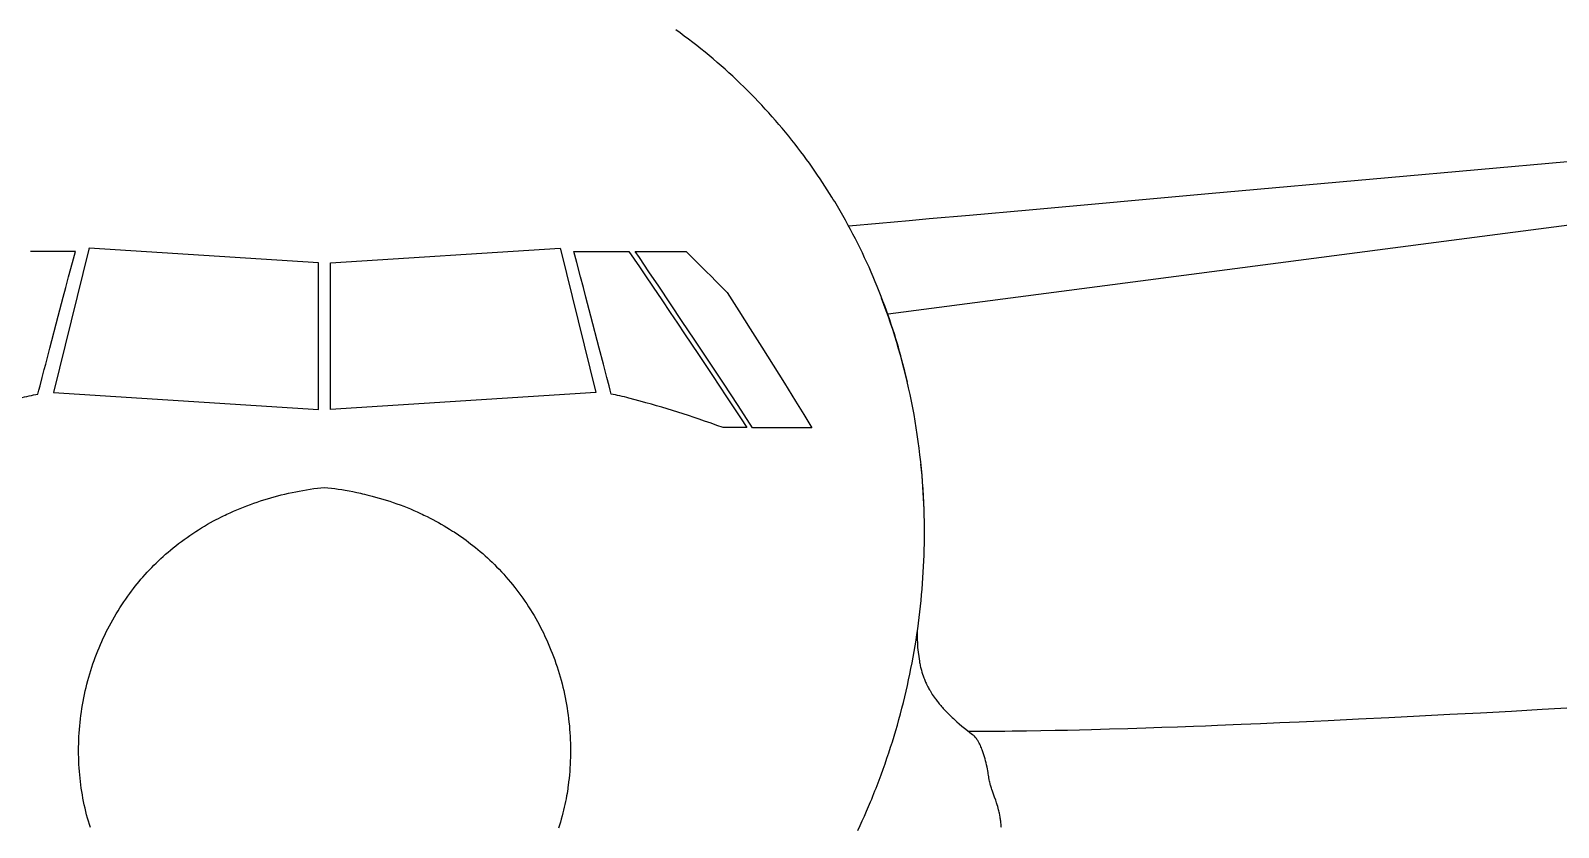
# Model space of a CAD drawing. Extents: x -62750 to 17911, y -49048 to 6133.
# Drawn here: x -799 to 4233, y -2729 to -104 of the extents above; entities that cross this region are included whole.
import ezdxf

# ---------------------------------------------------------------- set-up
doc = ezdxf.new("R2010")
doc.units = 0
doc.layers.get('0').update_dxf_attribs({"linetype": 'CONTINUOUS'})

msp = doc.modelspace()

# ---------------------------------------------------------------- linework, layer by layer
at = {"color": 7}
for p, q in [((-607, -824.8), (-723.4, -1296)), ((149.8, -869.7), (-606.1, -821)), ((189.2, -869.7), (945.2, -821)), ((946.1, -824.8), (1062.5, -1296)), ((149.9, -1352.2), (149.8, -871.7)), ((189.2, -1352.2), (189.2, -871.7)), ((-723.4, -1296), (149.9, -1352.2)), ((1062.5, -1296), (189.2, -1352.2))]:
    msp.add_line(p, q, dxfattribs=at)
at = {"color": 7, "ltscale": 0.000460818}
for p, q in [((-676.1, -832.2), (-676.2, -832.2)), ((1015.2, -832.2), (1015.2, -832.2))]:
    msp.add_line(p, q, dxfattribs=at)
at = {"color": 7, "ltscale": 0.001978}
for p, q in [((-676, -832.2), (-676.1, -832.2)), ((1015.1, -832.2), (1015.2, -832.2))]:
    msp.add_line(p, q, dxfattribs=at)
at = {"color": 7, "ltscale": 0.097038}
for p, q in [((-606.1, -821), (-607, -824.8)), ((945.2, -821), (946.1, -824.8))]:
    msp.add_line(p, q, dxfattribs=at)
at = {"color": 7, "ltscale": 0.050351}
for p, q in [((149.8, -871.7), (149.8, -869.7)), ((189.2, -871.7), (189.2, -869.7))]:
    msp.add_line(p, q, dxfattribs=at)
at = {"color": 7, "ltscale": 0.003038}
msp.add_line((1171.4, -1314.9), (1171.3, -1314.8), dxfattribs=at)
at = {"color": 7, "ltscale": 0.000548179}
msp.add_line((1171.4, -1314.9), (1171.4, -1314.9), dxfattribs=at)
at = {"color": 7}
for points in [[(2089.1, -1261.5), (2087, -1252.5), (2084.9, -1243.5), (2082.7, -1234.6), (2080.5, -1225.7), (2077.5, -1213.7), (2074.4, -1201.8), (2071.2, -1190), (2067.4, -1175.8), (2063.4, -1161.6), (2059.3, -1147.4), (2055.2, -1133.3), (2050.9, -1119.1), (2046, -1103.5), (2041, -1087.9), (2035.9, -1072.4), (2030.7, -1056.8), (2025.3, -1041.4), (2019.9, -1025.9), (2014.3, -1010.5), (2008.5, -995.2), (2002.7, -979.9), (1996.4, -963.7), (1989.9, -947.6), (1983.3, -931.6), (1976.5, -915.6), (1969.7, -899.7), (1962.6, -883.8), (1955.5, -868), (1948.2, -852.3), (1940.8, -836.6), (1933.2, -821), (1925.5, -805.4), (1917.6, -789.9), (1909.6, -774.5), (1901.5, -759.1), (1893.3, -743.8), (1884.9, -728.6), (1876.3, -713.4), (1867.5, -698.1), (1858.6, -682.9), (1854.1, -675.3), (1849.5, -667.7), (1844.9, -660.2), (1840.3, -652.7), (1832.8, -640.6), (1825.3, -628.7), (1817.6, -616.8), (1809.9, -604.9), (1802, -593.1), (1793.2, -580.1), (1784.3, -567.1), (1775.3, -554.2), (1766.1, -541.4), (1756.9, -528.6), (1747.5, -515.9), (1738.1, -503.3), (1728.5, -490.7), (1718.9, -478.3), (1708.5, -465.1), (1698, -452), (1687.3, -439), (1676.6, -426.1), (1665.7, -413.3), (1654.7, -400.5), (1643.6, -387.9), (1632.4, -375.3), (1621.1, -362.9), (1609.6, -350.5), (1598, -338.2), (1586.3, -326), (1574.5, -313.9), (1562.6, -302), (1550.6, -290.1), (1538.5, -278.3), (1526.2, -266.6), (1513.8, -255), (1501.2, -243.4), (1488.4, -231.8), (1475.4, -220.3), (1462.4, -209), (1449.3, -197.8), (1436, -186.6), (1422.6, -175.6), (1409.2, -164.7), (1395.6, -153.9), (1381.9, -143.3), (1368.1, -132.7), (1354.2, -122.3), (1340.2, -112), (1326, -101.8)], [(6228.3, -359.1), (6131.5, -368.1), (6034.7, -377), (5937, -385.9), (5839.2, -394.7), (5642.5, -412.5), (5445.3, -430.2), (4262.9, -536.4), (3672.2, -589.4), (3081.1, -642.2), (2490.3, -695.3), (2293.1, -713), (2161.1, -724.9), (2095.2, -730.7), (1995.5, -739.6), (1895.7, -748.4)], [(2025.6, -1037), (3830.4, -801.4), (4832.9, -670.7), (5636.5, -566.1), (5837.5, -540), (6039.3, -513.8), (6241.8, -487.6)], [(-676.2, -832.2), (-682.3, -832.2), (-700.9, -832.2), (-723.7, -832.2), (-748.7, -832.3), (-761.5, -832.2), (-783.7, -832.1), (-791.1, -832), (-798.7, -832)], [(-774.3, -1302), (-770.9, -1288.3), (-767.4, -1274.7), (-760.4, -1247.3), (-753.4, -1220.3), (-748.8, -1203), (-735, -1150.4), (-707.4, -1045.1), (-691, -982.4), (-682.8, -951), (-673.4, -915.7), (-660.8, -868.6), (-650.9, -832)], [(-650.9, -832), (-659.6, -832), (-668.4, -832.1), (-676, -832.2)], [(1113.4, -1302), (1110, -1288.3), (1106.5, -1274.7), (1099.5, -1247.3), (1092.5, -1220.3), (1087.9, -1203), (1074.1, -1150.4), (1046.5, -1045.1), (1030.1, -982.4), (1021.8, -951), (1012.5, -915.7), (999.9, -868.6), (990, -832)], [(990, -832), (998.7, -832), (1007.5, -832.1), (1015.1, -832.2)], [(1015.2, -832.2), (1021.4, -832.2), (1039.9, -832.2), (1062.8, -832.2), (1087.8, -832.3), (1100.6, -832.2), (1122.8, -832.1), (1130.2, -832), (1137.8, -832)], [(1137.8, -832), (1143.8, -831.9), (1171.6, -831.8)], [(1171.6, -831.8), (1206.5, -882.9), (1224.2, -908.9), (1251.9, -949.7), (1279.9, -991), (1308, -1032.6), (1331.5, -1067.6), (1355.1, -1102.7)], [(1579.4, -1412.2), (1531.2, -1338.9), (1483, -1265.9), (1434.9, -1193.2), (1386.9, -1120.8), (1347.7, -1062.1), (1308.7, -1003.8), (1270, -946.2), (1238, -898.5), (1206.3, -851.6), (1192.8, -831.7)], [(1192.8, -831.7), (1229.2, -831.7), (1259.8, -831.8), (1304.5, -832), (1327.1, -832), (1360.1, -832.1)], [(1360.1, -832.1), (1387.2, -858.6), (1414.3, -885.5), (1427.9, -899), (1441.5, -912.5), (1459.6, -930.7), (1477.6, -948.9), (1495.7, -967.2)], [(1495.7, -967.2), (1533.8, -1027.2), (1571.6, -1087.1), (1609.3, -1146.8), (1646.6, -1206.4), (1683.8, -1265.8), (1720.7, -1325.1), (1747.7, -1368.7), (1774.6, -1412.2)], [(1355.1, -1102.7), (1378, -1137), (1401, -1171.4), (1447.1, -1240.6), (1493.4, -1310.3), (1539.7, -1380.3), (1560.7, -1412.1)], [(-832.2, -1314.8), (-826.1, -1313.1), (-818.4, -1311), (-810.6, -1309), (-802.8, -1307.3), (-795.6, -1305.8), (-788.5, -1304.4), (-781.4, -1303.1), (-774.3, -1302)], [(1171.3, -1314.8), (1165.2, -1313.1), (1157.4, -1311), (1149.6, -1309), (1141.9, -1307.3), (1134.7, -1305.8), (1127.6, -1304.4), (1120.5, -1303.1), (1113.4, -1302)], [(1386.4, -1378.4), (1368.4, -1372.3), (1350.5, -1366.4), (1332.7, -1360.7), (1314.9, -1355.1), (1297.3, -1349.7), (1280.2, -1344.6), (1263.2, -1339.7), (1246.4, -1335), (1228.1, -1329.9), (1216.1, -1326.7), (1192.8, -1320.5), (1171.4, -1314.9)], [(1481.9, -1412.1), (1461.6, -1404.7), (1442.2, -1397.7), (1431.4, -1393.9), (1421, -1390.2), (1403.4, -1384.2), (1386.4, -1378.4)], [(1560.7, -1412.1), (1525, -1412.1), (1507.5, -1412.1), (1481.9, -1412.1)], [(1774.6, -1412.2), (1756.9, -1412.2), (1719.9, -1412.2), (1674.4, -1412.3), (1627.2, -1412.3), (1579.4, -1412.2)], [(1925.9, -2738.4), (1933.2, -2722.8), (1940.3, -2707.2), (1947.4, -2691.5), (1954.3, -2675.7), (1961.1, -2659.9), (1967.7, -2644), (1971.4, -2635.2), (1975, -2626.3), (1978.6, -2617.5), (1982.1, -2608.6), (1985.7, -2599.7), (1989.1, -2590.8), (1995.9, -2572.9), (2002.6, -2555), (2009.2, -2537), (2015.5, -2519), (2021.8, -2500.9), (2027.8, -2482.8), (2033.8, -2464.6), (2039.5, -2446.4), (2045.2, -2428.1), (2050.6, -2409.8), (2056, -2391.4), (2061.1, -2373), (2066.2, -2354.6), (2071, -2336.1), (2075.8, -2317.5), (2080.3, -2299), (2084.7, -2280.4), (2089, -2261.8), (2093.1, -2243.1), (2097, -2224.4), (2100.8, -2205.7), (2104.5, -2186.9), (2108, -2168.1), (2111.3, -2149.3), (2114.4, -2130.8), (2117.4, -2112.2), (2120.2, -2093.7), (2122.9, -2075.1), (2125.4, -2056.4), (2127.8, -2037.8), (2130, -2019.2), (2132.1, -2000.5), (2134, -1981.8), (2135.8, -1963.1), (2137.4, -1944.4), (2138.9, -1925.7), (2140.2, -1907), (2141.3, -1888.3), (2142.3, -1869.5), (2143.2, -1850.8), (2143.9, -1832.1), (2144.4, -1813.3), (2144.8, -1794.6), (2145, -1775.8), (2145.1, -1757.1), (2145, -1738.3), (2144.8, -1719.6), (2144.4, -1700.9), (2143.8, -1682.1), (2143.1, -1663.4), (2142.3, -1644.7), (2141.2, -1626), (2140, -1607.3), (2138.7, -1588.6), (2137.2, -1570), (2135.6, -1551.3), (2133.7, -1532.7)], [(-601.6, -2729.5), (-605, -2719), (-608.1, -2708.4), (-611.1, -2697.7), (-614, -2687), (-616.7, -2676.2), (-619.3, -2665.4), (-621.7, -2654.6), (-624, -2643.7), (-626.1, -2632.8), (-628.1, -2621.8), (-629.9, -2610.8), (-631.6, -2599.7), (-633.1, -2588.6), (-634.5, -2577.5), (-635.8, -2566.4), (-636.9, -2555.2), (-637.8, -2544.1), (-638.6, -2532.8), (-639.3, -2521.6), (-639.8, -2510.4), (-640.2, -2498.8), (-640.4, -2487.3), (-640.5, -2475.7), (-640.4, -2464.1), (-640.2, -2452.6), (-639.8, -2441), (-639.2, -2429.4), (-638.5, -2417.8), (-637.7, -2406.2), (-636.7, -2394.6), (-635.5, -2383), (-634.2, -2371.5), (-632.8, -2359.9), (-631.2, -2348.3), (-629.4, -2336.8), (-627.5, -2325.3), (-625.5, -2313.8), (-623.3, -2302.3), (-620.9, -2290.9), (-618.4, -2279.4), (-615.7, -2268), (-612.9, -2256.7), (-609.9, -2245.3), (-606.8, -2234), (-603.5, -2222.8), (-600.2, -2211.9), (-596.8, -2201.1), (-593.2, -2190.3), (-589.5, -2179.5), (-585.6, -2168.8), (-581.6, -2158.2), (-577.4, -2147.6), (-573.1, -2137), (-568.7, -2126.5), (-564.1, -2116), (-559.4, -2105.6), (-554.5, -2095.3), (-549.5, -2085.1), (-544.4, -2074.8), (-539.1, -2064.7), (-533.7, -2054.6), (-528.1, -2044.6), (-522.5, -2034.7), (-516.6, -2024.9), (-510.7, -2015.1), (-504.6, -2005.4), (-498.3, -1995.8), (-492, -1986.2), (-485.4, -1976.7), (-478.8, -1967.3), (-475.4, -1962.6), (-472, -1958), (-466.1, -1950.1), (-460.1, -1942.2), (-453.9, -1934.5), (-447.7, -1926.8), (-441.4, -1919.2), (-435, -1911.6), (-428.6, -1904.1), (-421.5, -1896.2), (-414.4, -1888.4), (-407.2, -1880.7), (-399.8, -1873.1), (-392.4, -1865.5), (-384.9, -1858.1), (-377.2, -1850.7), (-369.5, -1843.5), (-361.7, -1836.3), (-353.8, -1829.3), (-345.8, -1822.3), (-337.7, -1815.4), (-328.9, -1808.2), (-320, -1801), (-311, -1794), (-301.8, -1787.1), (-292.6, -1780.3), (-283.3, -1773.6), (-274, -1767.1), (-264.5, -1760.7), (-254.9, -1754.4), (-245.3, -1748.2), (-235.5, -1742.2), (-225.7, -1736.3), (-215.9, -1730.5), (-205.9, -1724.9), (-195.9, -1719.4), (-187.9, -1715.1), (-179.8, -1710.9), (-171.8, -1706.8), (-163.6, -1702.7), (-158.2, -1700.1), (-152.8, -1697.5), (-147.3, -1694.9), (-141.8, -1692.4), (-130.8, -1687.4), (-119.7, -1682.6), (-108.6, -1678), (-97.4, -1673.5), (-86.1, -1669.1), (-74.8, -1664.9), (-63.7, -1660.9), (-52.5, -1657), (-41.3, -1653.3), (-30.1, -1649.7), (-18.8, -1646.3), (-7.5, -1642.9), (3.9, -1639.8), (15.2, -1636.8), (26.6, -1633.9), (38.5, -1631), (50.5, -1628.2), (62.5, -1625.6), (74.5, -1623.2), (86.4, -1620.8), (98.4, -1618.7), (110.3, -1616.7), (122.2, -1614.8), (134.1, -1613), (146, -1611.4), (157.8, -1610), (169.5, -1608.7)], [(169.5, -1608.7), (180.8, -1609.9), (192.1, -1611.3), (203.4, -1612.8), (214.8, -1614.5), (226.3, -1616.3), (237.7, -1618.2), (250.3, -1620.4), (263, -1622.8), (275.6, -1625.4), (281.9, -1626.7), (288.2, -1628.1), (294.6, -1629.6), (300.9, -1631), (309.3, -1633.1), (317.7, -1635.2), (326.1, -1637.3), (337.8, -1640.5), (349.5, -1643.8), (361.1, -1647.2), (372.7, -1650.8), (384.2, -1654.6), (395.8, -1658.4), (407.3, -1662.5), (418.7, -1666.7), (430.1, -1671), (441.5, -1675.5), (452.6, -1680), (463.7, -1684.8), (474.7, -1689.6), (485.7, -1694.6), (491.2, -1697.2), (496.6, -1699.8), (502.1, -1702.4), (507.5, -1705.1), (516.9, -1709.8), (526.3, -1714.7), (535.6, -1719.7), (544.9, -1724.8), (554.1, -1730), (563.2, -1735.3), (572.3, -1740.7), (581.3, -1746.3), (591.2, -1752.5), (596.1, -1755.7), (601, -1758.9), (605.9, -1762.2), (610.7, -1765.5), (615.5, -1768.8), (620.3, -1772.1), (628, -1777.6), (635.5, -1783.1), (643.1, -1788.7), (650.5, -1794.3), (657.9, -1800.1), (666.1, -1806.7), (674.3, -1813.3), (682.3, -1820.1), (690.3, -1827), (698.2, -1834), (706, -1841.1), (713.7, -1848.2), (721.3, -1855.5), (728.8, -1862.9), (736.2, -1870.3), (744.1, -1878.4), (751.8, -1886.6), (759.5, -1895), (767, -1903.4), (774.4, -1911.9), (781.7, -1920.5), (788.8, -1929.2), (795.9, -1938), (802.8, -1946.9), (809.6, -1955.9), (816.2, -1965), (822.8, -1974.2), (829.2, -1983.4), (835.5, -1992.8), (841.6, -2002.2), (847.6, -2011.7), (853.5, -2021.3), (859.3, -2030.9), (865, -2040.6), (870.5, -2050.4), (875.8, -2060.3), (881.1, -2070.2), (886.2, -2080.2), (890.1, -2088.1), (893.9, -2096.1), (897.7, -2104), (901.4, -2112), (903.8, -2117.4), (906.1, -2122.8), (910.8, -2133.5), (915.2, -2144.4), (919.5, -2155.3), (923.7, -2166.3), (927.7, -2177.3), (931.6, -2188.3), (935.3, -2199.4), (938.9, -2210.6), (942.3, -2221.7), (945.6, -2233), (948.7, -2244.2), (951.7, -2255.5), (954.5, -2266.9), (957.2, -2278.2), (959.7, -2289.6), (962.1, -2301), (964.3, -2312.5), (966.4, -2324), (968.3, -2335.6), (970.1, -2347.1), (971.7, -2358.7), (973.2, -2370.3), (974.5, -2381.9), (975.7, -2393.6), (976.7, -2405.2), (977.6, -2416.8), (978.3, -2428.5), (978.8, -2440.1), (979.2, -2451.7), (979.5, -2463.4), (979.6, -2475), (979.5, -2486.6), (979.3, -2498.2), (978.9, -2509.8), (978.4, -2521.4), (977.7, -2532.9), (976.9, -2544.4), (975.9, -2556), (974.7, -2567.4), (973.4, -2578.9), (972, -2590.4), (971.2, -2596.1), (970.4, -2601.9), (969.2, -2609.5), (968, -2617.1), (966.7, -2624.6), (964.9, -2634.1), (963.1, -2643.5), (961.2, -2652.9), (959.1, -2662.3), (956.9, -2671.6), (954.7, -2680.9), (952, -2691), (949.3, -2701), (946.4, -2711), (943.4, -2721), (940.3, -2730.9)], [(2121.7, -2083.8), (2121.5, -2093.2), (2121.5, -2102.3), (2121.6, -2111.2), (2121.9, -2119.8), (2122.2, -2128.2), (2122.7, -2136.3), (2128.4, -2181.6)], [(2128.4, -2181.6), (2129.1, -2185.5), (2129.9, -2189.3), (2130.7, -2193), (2131.5, -2196.7), (2132.4, -2200.4), (2133.3, -2204), (2135.1, -2210.8), (2137, -2217.4), (2139, -2223.8), (2141.2, -2230), (2142.3, -2233.3), (2143.5, -2236.5), (2144.9, -2239.9), (2146.3, -2243.4), (2147.7, -2246.8), (2149.1, -2250.2), (2150.6, -2253.5), (2152.2, -2256.8), (2154.4, -2261.4), (2156.7, -2266), (2158.4, -2269.2), (2160.1, -2272.4), (2161.8, -2275.4), (2163.5, -2278.3), (2165.9, -2282.5), (2168.5, -2286.6), (2171.1, -2290.7), (2174, -2295.1), (2176.9, -2299.5), (2180, -2303.8), (2182.1, -2306.7), (2184.3, -2309.6), (2186.6, -2312.7), (2189, -2315.6), (2191.4, -2318.7), (2193.8, -2321.7), (2198.8, -2327.6), (2201.6, -2330.8), (2204.4, -2334), (2207.3, -2337.2), (2210.2, -2340.4), (2214.4, -2344.9), (2218.8, -2349.4), (2223.1, -2353.8), (2226.5, -2357.1), (2229.9, -2360.4), (2236.8, -2366.9), (2240.5, -2370.4), (2244.2, -2373.8), (2251.8, -2380.6), (2260, -2387.7), (2268.3, -2394.8), (2277.4, -2402.3), (2286.6, -2409.7), (2294.8, -2416.2), (2303, -2422.6)], [(4281.1, -2335.1), (4179.6, -2340.8), (4078.1, -2346.4), (3976.8, -2351.9), (3875.5, -2357.3), (3775, -2362.5), (3674.4, -2367.6), (3574.8, -2372.5), (3475.2, -2377.3), (3427.4, -2379.5), (3379.6, -2381.7), (3315.9, -2384.5), (3252.1, -2387.3), (3188.4, -2390), (3109.8, -2393.2), (3070.5, -2394.8), (3031.2, -2396.3), (2978.8, -2398.3), (2926.4, -2400.1), (2874, -2401.9), (2814.4, -2403.8), (2754.9, -2405.6), (2725.1, -2406.4), (2695.3, -2407.2), (2655.6, -2408.2), (2615.8, -2409.1), (2576.1, -2410), (2528.6, -2410.8), (2481, -2411.6), (2433.5, -2412.2), (2409.7, -2412.5), (2385.9, -2412.7), (2354.2, -2412.9), (2322.5, -2413), (2290.8, -2413.1)], [(2356.7, -2561.7), (2356, -2557), (2355.3, -2552.4), (2354.6, -2547.5), (2353.7, -2542.7), (2352.6, -2536.3), (2351.3, -2530), (2349.8, -2522.9), (2348.2, -2516), (2346.5, -2509.3), (2344.8, -2502.7), (2342.8, -2495.8), (2340.8, -2489.1), (2338.7, -2482.6), (2336.5, -2476.4), (2335.4, -2473.4), (2334.2, -2470.5), (2332.7, -2466.7), (2331.1, -2463), (2329.5, -2459.4), (2327.3, -2454.9), (2325.1, -2450.7), (2322.9, -2446.6), (2321.7, -2444.7), (2320.6, -2442.8), (2319.4, -2441), (2318.2, -2439.2), (2316.1, -2436.3), (2314, -2433.6), (2311.9, -2431.1), (2309.7, -2428.7), (2307.5, -2426.5), (2305.3, -2424.4), (2303, -2422.6)], [(2398.4, -2728.8), (2398.2, -2727), (2397.9, -2723.4), (2397.5, -2718.5), (2397, -2713.9), (2396.7, -2710.7), (2396.4, -2707.7), (2396, -2704.8), (2395.6, -2702), (2395, -2698.6), (2394.4, -2695.2), (2393.2, -2688.3), (2391.9, -2681.6), (2391.2, -2678), (2390.4, -2674.3), (2389.5, -2670.3), (2388.2, -2665.3), (2386.7, -2659.8), (2384.9, -2654), (2382.9, -2647.8), (2381.4, -2643.3), (2379.7, -2638.7), (2376.2, -2628.9), (2372.5, -2618.8), (2370.1, -2612.2), (2368.9, -2608.8), (2367.1, -2603.8), (2365.8, -2599.8), (2364.5, -2595.9), (2362.7, -2589.9), (2361.9, -2587), (2361.1, -2584), (2360.1, -2580.1), (2359.2, -2576.2), (2358.4, -2572.4), (2357.9, -2569.7), (2357.5, -2567.1), (2357.1, -2564.4), (2356.7, -2561.7)]]:
    msp.add_lwpolyline(points, dxfattribs=at)
msp.add_ellipse((49, -1969.8), major_axis=(-1230.3, -1887.1), ratio=0.899292, start_param=2.232848, end_param=2.567722, dxfattribs=at)

doc.saveas('drawing.dxf')
